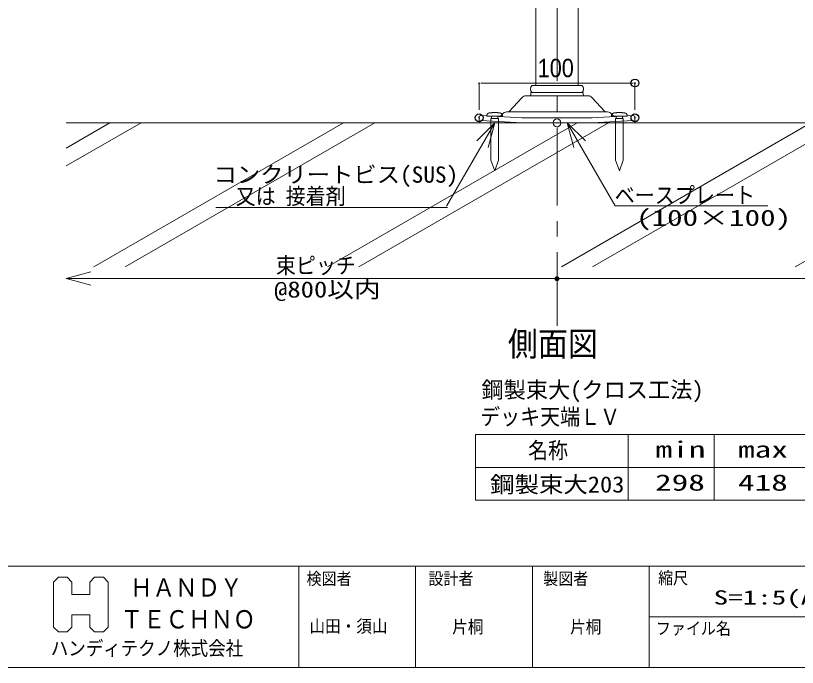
# Model space of a CAD drawing. Units: millimetres, scale not verified. Extents: x -4131 to 4169, y -981 to 998.
# Drawn here: x 3137 to 3639, y -981 to -562 of the extents above; entities that cross this region are included whole.
import ezdxf
from ezdxf.enums import TextEntityAlignment as Align

# ---------------------------------------------------------------- set-up
doc = ezdxf.new("R2010")
doc.units = ezdxf.units.MM
doc.header["$LTSCALE"] = 10
doc.header["$PDMODE"] = 32
doc.header["$PDSIZE"] = 5
doc.linetypes.add('CHAIN1', pattern=[8, 5, -1, 1, -1])
doc.linetypes.add('DASHED1', pattern=[1.8, 1.2, -0.6])
for name, color, linetype, lineweight in [('0-0_図枠', 7, 'Continuous', 9), ('0-2_文字', 4, 'Continuous', 9), ('0-3_寸法', 7, 'Continuous', 9), ('0-4_一般', 4, 'Continuous', 9), ('0-5_ビス', 2, 'Continuous', 9), ('0-6_0', 7, 'Continuous', 9), ('0-C_束', 4, 'Continuous', 9)]:
    doc.layers.add(name, color=color, linetype=linetype, lineweight=lineweight)
doc.layers.add('0-7_DEFPOINTS', color=7, linetype='Continuous')
doc.styles.add('ＭＳ ゴシック', font='')
doc.styles.add('ＭＳ Ｐゴシック', font='')
doc.styles.get('ＭＳ ゴシック').set_extended_font_data('MS Gothic')
doc.styles.get('ＭＳ Ｐゴシック').set_extended_font_data('MS PGothic')

# ---------------------------------------------------------------- blocks, each defined once
blk = doc.blocks.new('グループ-2-1')
at = {"layer": '0-0_図枠', "color": 5}
blk.add_lwpolyline([(32703.5, -6313.7), (32760.9, -6313.7), (32790.9, -6344), (32790.9, -6633.5), (32760.9, -6663.7), (32703.5, -6663.7), (32673.5, -6633.5), (32673.5, -6554.3), (32558.2, -6554.3), (32558.3, -6633.5), (32528.2, -6663.7), (32470.9, -6663.7), (32440.9, -6633.5), (32440.9, -6344), (32470.9, -6313.7), (32528.2, -6313.7), (32558.2, -6344), (32558.2, -6423.2), (32673.5, -6423.2), (32673.5, -6344)], close=True, dxfattribs=at)
at = {"layer": '0-0_図枠', "style": 'ＭＳ ゴシック', "width": 0.9}
for s, height, p in [('ＨＡＮＤＹ', 117.5, (32931.4, -6473.2)), ('ＴＥＣＨＮＯ', 117.5, (32870.7, -6677.2)), ('ハンディテクノ株式会社', 91.42, (32422.6, -6842.3))]:
    blk.add_text(s, height=height, dxfattribs=at).set_placement(p, align=Align.BOTTOM_LEFT)
blk = doc.blocks.new('グループ-17-1')
at = {"layer": '0-3_寸法', "color": 4}
blk.add_line((39661.6, -4395.4), (32521.6, -4395.4), dxfattribs=at)
blk.add_lwpolyline([(32680.4, -4437.9), (32521.6, -4395.4), (32680.4, -4352.8)], dxfattribs=at)
at = {"layer": '0-3_寸法', "color": 4, "style": 'ＭＳ ゴシック'}
for s, width, p in [('束ピッチ', 0.9, (33867.3, -4394.8)), ('@800以内', 1.2, (33855.6, -4548.7))]:
    blk.add_text(s, height=104.5, dxfattribs=dict(at, width=width)).set_placement(p, align=Align.BOTTOM_LEFT)
blk = doc.blocks.new('グループ-27-1')
at = {"layer": '0-4_一般'}
for p, q in [((-20, 149), (-20, 163)), ((20, 163), (20, 149))]:
    blk.add_line(p, q, dxfattribs=at)
for points in [[(-46.1, 178.6), (-46.8, 177.7), (-47.5, 176.8), (-48, 175.8), (-48.5, 174.8), (-49, 173.8), (-49.3, 172.7), (-49.6, 171.7), (-49.8, 170.7), (-49.9, 169.6), (-50, 168.6), (-50, 168), (-50, 167.8), (-50, 167.5), (-50, 167.3), (-50, 167), (-50, 166.8), (-50, 166.6), (-50, 166.3), (-50, 166.1), (-50, 165.8), (-50, 165.6), (-50, 165.3), (-50, 165.1), (-50, 164.9), (-50, 164.6), (-50, 164.4), (-50, 164.1), (-50, 163.9), (-50, 163.7), (-50, 163.4), (-50, 163.2), (-48.8, 163), (-44.1, 163), (-39.4, 163), (-34.7, 163), (-30, 163), (-25.3, 163), (-20.6, 163), (-15.9, 163)], [(-8.5, 186.8), (-10.9, 186.7), (-13.2, 186.6), (-15.6, 186.4), (-17.9, 186.2), (-20.3, 185.9), (-22.6, 185.7), (-25, 185.4), (-25.5, 185.3), (-26, 185.3), (-26.6, 185.2), (-27.1, 185.1), (-27.6, 185.1), (-28.1, 185), (-28.6, 184.9), (-29.2, 184.9), (-29.7, 184.8), (-30.2, 184.7), (-30.7, 184.7), (-31.2, 184.6), (-31.7, 184.5), (-32.3, 184.5), (-32.8, 184.4), (-33.3, 184.3), (-33.8, 184.3), (-34.3, 184.2), (-34.9, 184.1), (-35.4, 184.1), (-35.9, 184), (-36.8, 183.9), (-37.8, 183.7), (-38.8, 183.4), (-39.8, 183), (-40.8, 182.6), (-41.8, 182.1), (-42.7, 181.5), (-43.6, 180.9), (-44.5, 180.2), (-45.3, 179.4), (-46.1, 178.6)], [(-15.9, 163), (-11.2, 163), (-6.5, 163), (-1.8, 163), (2.9, 163), (7.6, 163), (12.4, 163), (17.1, 163), (21.8, 163), (26.5, 163), (31.2, 163), (35.9, 163), (40.6, 163), (45.3, 163), (50, 163), (50, 163)], [(39.5, 183.1), (38.5, 183.5), (37.5, 183.7), (36.5, 183.9), (35.8, 184), (35.3, 184.1), (34.7, 184.2), (34.2, 184.2), (33.7, 184.3), (33.2, 184.4), (32.7, 184.4), (32.1, 184.5), (31.6, 184.6), (31.1, 184.6), (30.6, 184.7), (30.1, 184.8), (29.5, 184.8), (29, 184.9), (28.5, 185), (28, 185), (27.5, 185.1), (26.9, 185.2), (26.4, 185.2), (25.9, 185.3), (25.4, 185.4), (24.4, 185.5), (22.1, 185.8), (19.7, 186), (17.4, 186.2), (15, 186.4), (12.6, 186.6), (10.3, 186.7), (7.9, 186.8), (5.6, 186.9), (3.2, 187), (0.9, 187), (-1.5, 187), (-3.8, 187), (-6.2, 186.9), (-8.5, 186.8)], [(50, 163), (50, 163.2), (50, 163.5), (50, 163.7), (50, 164), (50, 164.2), (50, 164.4), (50, 164.7), (50, 164.9), (50, 165.2), (50, 165.4), (50, 165.6), (50, 165.9), (50, 166.1), (50, 166.4), (50, 166.6), (50, 166.9), (50, 167.1), (50, 167.3), (50, 167.6), (50, 167.8), (50, 168.1), (50, 168.9), (49.9, 169.9), (49.8, 170.9), (49.5, 172), (49.2, 173), (48.9, 174), (48.4, 175.1), (47.9, 176), (47.3, 177), (46.6, 177.9), (45.9, 178.8), (45.1, 179.6), (44.3, 180.4), (43.4, 181.1), (42.5, 181.7), (41.5, 182.2), (40.5, 182.7), (39.5, 183.1)]]:
    blk.add_lwpolyline(points, dxfattribs=at)
blk.add_lwpolyline([(25, 149), (25, -118), (0, -187), (-25, -118), (-25, 149)], close=True, dxfattribs=at)
blk = doc.blocks.new('シンボル-22')
at = {"layer": '0-4_一般'}
blk.add_blockref('グループ-27-1', (0, 0), dxfattribs=at)
blk = doc.blocks.new('グループ-62-1')
at = {"layer": '0-4_一般', "color": 1}
blk.add_point((35671.6, -3395.4), dxfattribs=at)
at = {"layer": '0-5_ビス'}
for p in [(35271.6, -3516.3), (36071.6, -3516.3)]:
    blk.add_blockref('シンボル-22', p, dxfattribs=at)
blk = doc.blocks.new('グループ-209-1')
at = {"layer": '0-C_束'}
for p, q in [((35592.6, -1765.4), (35592.6, -1956.1)), ((35671.6, -1765.4), (35592.6, -1765.4)), ((35671.6, -1765.4), (35750.6, -1765.4)), ((35750.6, -1765.4), (35750.6, -1956.1)), ((35581.6, -1990.8), (35546.7, -2040)), ((35761.7, -1990.8), (35796.6, -2040)), ((35535.6, -3155.4), (35535.6, -2074.7)), ((35807.6, -3155.4), (35807.6, -2074.7)), ((35671.6, -3155.4), (35511.6, -3155.4)), ((35671.6, -3155.4), (35831.6, -3155.4)), ((35503.6, -3216.4), (35503.6, -3201.4)), ((35503.6, -3201.4), (35671.6, -3201.4)), ((35671.6, -3201.4), (35831.6, -3201.4)), ((35839.6, -3201.4), (35671.6, -3201.4)), ((35839.6, -3216.4), (35839.6, -3201.4)), ((35361.6, -3325.4), (35447.1, -3231.8)), ((35671.6, -3221.4), (35470.7, -3221.4)), ((35671.6, -3221.4), (35872.5, -3221.4)), ((35981.6, -3325.4), (35896.1, -3231.8)), ((35171.6, -3353.4), (35171.6, -3395.4)), ((35322, -3337.5), (35307.9, -3355.4)), ((35671.6, -3325.4), (35347.1, -3325.4)), ((35671.6, -3325.4), (35996.1, -3325.4)), ((35896.6, -3363.4), (36156.7, -3348.4)), ((36021.2, -3337.5), (36035.3, -3355.4)), ((36171.6, -3353.4), (36171.6, -3395.4)), ((35671.6, -3395.4), (35171.6, -3395.4)), ((35444.8, -3395.3), (35184.7, -3380.3)), ((35896.6, -3363.4), (35671.6, -3363.4)), ((35671.6, -3395.4), (36171.6, -3395.4)), ((35898.5, -3395.3), (36158.5, -3380.3))]:
    blk.add_line(p, q, dxfattribs=at)
blk.add_lwpolyline([(35671.6, -3363.4), (35446.6, -3363.4), (35186.6, -3348.4)], dxfattribs=at)
for centre, radius, start, end in [((35532.6, -1956.1), 60, 324.6599, 0), ((35810.6, -1956.1), 60, 180, 215.3401), ((35595.6, -2074.7), 60, 144.6598, 180), ((35747.6, -2074.7), 60, 0.0001, 35.3402), ((35533.1, -3178.4), 31.4, 133.0029, 226.9971), ((35810.2, -3178.4), 31.4, 313.0029, 46.9971), ((35470.7, -3253.4), 32, 90, 137.5895), ((35498.6, -3216.4), 5, 270, 0), ((35844.6, -3216.4), 5, 180, 270), ((35872.5, -3253.4), 32, 42.4105, 90), ((35185.3, -3369.6), 21.3, 86.7017, 130.1898), ((35347.1, -3357.4), 32, 90, 141.7098), ((35996.1, -3357.4), 32, 38.2902, 90), ((36157.9, -3369.6), 21.3, 49.8102, 93.2983), ((35185.3, -3401.6), 21.3, 91.8544, 130.1898), ((36157.9, -3401.6), 21.3, 49.8102, 88.1456)]:
    blk.add_arc(centre, radius, start, end, dxfattribs=at)
blk = doc.blocks.new('グループ-210-1')
at = {"layer": '0-C_束'}
for p, q in [((35561.9, -1676.7), (35581.6, -1665.4)), ((35561.9, -1765.4), (35561.9, -1676.7)), ((35761.6, -1665.4), (35581.6, -1665.4)), ((35616.8, -1765.4), (35616.8, -1676.7)), ((35726.5, -1765.4), (35726.5, -1676.7)), ((35781.3, -1676.7), (35761.6, -1665.4)), ((35781.3, -1765.4), (35781.3, -1676.7)), ((35781.3, -1765.4), (35561.9, -1765.4))]:
    blk.add_line(p, q, dxfattribs=at)
blk.add_lwpolyline([(35781.3, -1676.7), (35781.3, -1765.4), (35561.9, -1765.4), (35561.9, -1676.7), (35581.6, -1665.4), (35761.6, -1665.4)], close=True, dxfattribs=at)
for centre, radius, start, end in [((35589.3, -1724.2), 54.9, 60, 120), ((35671.6, -1803.3), 138, 66.5735, 113.4265), ((35753.9, -1724.2), 54.9, 60, 120)]:
    blk.add_arc(centre, radius, start, end, dxfattribs=at)
blk = doc.blocks.new('グループ-211-1')
at = {"layer": '0-C_束'}
for p, q in [((35611.6, -1346.4), (35611.6, -1665.4)), ((35621.6, -1346.4), (35621.6, -1665.4)), ((35721.6, -1346.4), (35721.6, -1665.4)), ((35731.6, -1346.4), (35731.6, -1665.4))]:
    blk.add_line(p, q, dxfattribs=at)
blk = doc.blocks.new('グループ-212-1')
at = {"layer": '0-C_束'}
for p, q in [((35541.6, -1246.4), (35541.6, -1232.9)), ((35801.6, -1246.4), (35541.6, -1246.4)), ((35561.9, -1246.4), (35561.9, -1335)), ((35781.3, -1246.4), (35561.9, -1246.4)), ((35616.8, -1246.4), (35616.8, -1335)), ((35726.5, -1246.4), (35726.5, -1335)), ((35781.3, -1246.4), (35781.3, -1335)), ((35801.6, -1232.9), (35801.6, -1246.4)), ((35561.9, -1335), (35581.6, -1346.4)), ((35761.6, -1346.4), (35581.6, -1346.4)), ((35781.3, -1335), (35761.6, -1346.4))]:
    blk.add_line(p, q, dxfattribs=at)
for centre, radius, start, end in [((35589.3, -1287.5), 54.9, 240, 300), ((35671.6, -1208.4), 138, 246.5735, 293.4265), ((35753.9, -1287.5), 54.9, 240, 300)]:
    blk.add_arc(centre, radius, start, end, dxfattribs=at)
blk = doc.blocks.new('グループ-213-1')
at = {"layer": '0-C_束'}
for p, q in [((35321.6, -1198.4), (35321.6, -1205.4)), ((35325.1, -1198.4), (35321.6, -1198.4)), ((35328.1, -1195.4), (35335.1, -1195.4)), ((35338.1, -1198.4), (35365.1, -1198.4)), ((35368.1, -1195.4), (35375.1, -1195.4)), ((35371.6, -1232.9), (35371.6, -1195.4)), ((35378.1, -1198.4), (35405.1, -1198.4)), ((35408.1, -1195.4), (35415.1, -1195.4)), ((35418.1, -1198.4), (35445.1, -1198.4)), ((35448.1, -1195.4), (35455.1, -1195.4)), ((35458.1, -1198.4), (35485.1, -1198.4)), ((35488.1, -1195.4), (35495.1, -1195.4)), ((35498.1, -1198.4), (35525.1, -1198.4)), ((35528.1, -1195.4), (35535.1, -1195.4)), ((35538.1, -1198.4), (35565.1, -1198.4)), ((35568.1, -1195.4), (35575.1, -1195.4)), ((35578.1, -1198.4), (35605.1, -1198.4)), ((35608.1, -1195.4), (35615.1, -1195.4)), ((35618.1, -1198.4), (35645.1, -1198.4)), ((35648.1, -1195.4), (35655.1, -1195.4)), ((35658.1, -1198.4), (35671.6, -1198.4)), ((35685.1, -1198.4), (35671.6, -1198.4)), ((35695.1, -1195.4), (35688.1, -1195.4)), ((35725.1, -1198.4), (35698.1, -1198.4)), ((35735.1, -1195.4), (35728.1, -1195.4)), ((35765.1, -1198.4), (35738.1, -1198.4)), ((35775.1, -1195.4), (35768.1, -1195.4)), ((35805.1, -1198.4), (35778.1, -1198.4)), ((35815.1, -1195.4), (35808.1, -1195.4)), ((35845.1, -1198.4), (35818.1, -1198.4)), ((35855.1, -1195.4), (35848.1, -1195.4)), ((35885.1, -1198.4), (35858.1, -1198.4)), ((35895.1, -1195.4), (35888.1, -1195.4)), ((35925.1, -1198.4), (35898.1, -1198.4)), ((35935.1, -1195.4), (35928.1, -1195.4)), ((35965.1, -1198.4), (35938.1, -1198.4)), ((35975.1, -1195.4), (35968.1, -1195.4)), ((35971.6, -1232.9), (35971.6, -1195.4)), ((36005.1, -1198.4), (35978.1, -1198.4)), ((36015.1, -1195.4), (36008.1, -1195.4)), ((36018.1, -1198.4), (36021.6, -1198.4)), ((36018.6, -1198.4), (36021.6, -1198.4)), ((36021.6, -1205.4), (36021.6, -1198.4)), ((35321.6, -1205.4), (36021.6, -1205.4)), ((35349.1, -1205.4), (35349.1, -1232.9)), ((35349.1, -1232.9), (35994.1, -1232.9)), ((35994.1, -1205.4), (35994.1, -1232.9))]:
    blk.add_line(p, q, dxfattribs=at)
for centre, start, end in [((35325.1, -1196.9), 270, 0), ((35328.1, -1196.9), 90, 180), ((35335.1, -1196.9), 0, 90), ((35338.1, -1196.9), 180, 270), ((35365.1, -1196.9), 270, 0), ((35368.1, -1196.9), 90, 180), ((35375.1, -1196.9), 0, 90), ((35378.1, -1196.9), 180, 270), ((35405.1, -1196.9), 270, 0), ((35408.1, -1196.9), 90, 180), ((35415.1, -1196.9), 0, 90), ((35418.1, -1196.9), 180, 270), ((35445.1, -1196.9), 270, 0), ((35448.1, -1196.9), 90, 180), ((35455.1, -1196.9), 0, 90), ((35458.1, -1196.9), 180, 270), ((35485.1, -1196.9), 270, 0), ((35488.1, -1196.9), 90, 180), ((35495.1, -1196.9), 0, 90), ((35498.1, -1196.9), 180, 270), ((35525.1, -1196.9), 270, 0), ((35528.1, -1196.9), 90, 180), ((35535.1, -1196.9), 0, 90), ((35538.1, -1196.9), 180, 270), ((35565.1, -1196.9), 270, 0), ((35568.1, -1196.9), 90, 180), ((35575.1, -1196.9), 0, 90), ((35578.1, -1196.9), 180, 270), ((35605.1, -1196.9), 270, 0), ((35608.1, -1196.9), 90, 180), ((35615.1, -1196.9), 0, 90), ((35618.1, -1196.9), 180, 270), ((35645.1, -1196.9), 270, 0), ((35648.1, -1196.9), 90, 180), ((35655.1, -1196.9), 0, 90), ((35658.1, -1196.9), 180, 270), ((35685.1, -1196.9), 270, 0), ((35688.1, -1196.9), 90, 180), ((35695.1, -1196.9), 0, 90), ((35698.1, -1196.9), 180, 270), ((35725.1, -1196.9), 270, 0), ((35728.1, -1196.9), 90, 180), ((35735.1, -1196.9), 0, 90), ((35738.1, -1196.9), 180, 270), ((35765.1, -1196.9), 270, 0), ((35768.1, -1196.9), 90, 180), ((35775.1, -1196.9), 0, 90), ((35778.1, -1196.9), 180, 270), ((35805.1, -1196.9), 270, 0), ((35808.1, -1196.9), 90, 180), ((35815.1, -1196.9), 0, 90), ((35818.1, -1196.9), 180, 270), ((35845.1, -1196.9), 270, 0), ((35848.1, -1196.9), 90, 180), ((35855.1, -1196.9), 0, 90), ((35858.1, -1196.9), 180, 270), ((35885.1, -1196.9), 270, 0), ((35888.1, -1196.9), 90, 180), ((35895.1, -1196.9), 0, 90), ((35898.1, -1196.9), 180, 270), ((35925.1, -1196.9), 270, 0), ((35928.1, -1196.9), 90, 180), ((35935.1, -1196.9), 0, 90), ((35938.1, -1196.9), 180, 270), ((35965.1, -1196.9), 270, 0), ((35968.1, -1196.9), 90, 180), ((35975.1, -1196.9), 0, 90), ((35978.1, -1196.9), 180, 270), ((36005.1, -1196.9), 270, 0), ((36008.1, -1196.9), 90, 180), ((36015.1, -1196.9), 0, 90), ((36018.1, -1196.9), 180, 270)]:
    blk.add_arc(centre, 1.5, start, end, dxfattribs=at)
blk = doc.blocks.new('グループ-214-1')
at = {"layer": '0-C_束', "color": 2, "linetype": 'DASHED1'}
for p, q in [((35605.6, -1195.4), (35605.6, -1203.9)), ((35613.1, -1211.4), (35613.1, -1195.4)), ((35604.1, -1205.4), (35345.6, -1205.4)), ((35349.1, -1221.4), (35603.1, -1221.4))]:
    blk.add_line(p, q, dxfattribs=at)
at = {"layer": '0-C_束'}
for p, q in [((35321.6, -1229.4), (35321.6, -1305.4)), ((35337.6, -1305.4), (35337.6, -1229.4)), ((35321.6, -1305.4), (35337.6, -1305.4))]:
    blk.add_line(p, q, dxfattribs=at)
at = {"layer": '0-C_束', "color": 2, "linetype": 'DASHED1'}
for centre, radius in [((35604.1, -1203.9), 1.5), ((35603.1, -1211.4), 10)]:
    blk.add_arc(centre, radius, 270, 0, dxfattribs=at)
at = {"layer": '0-C_束'}
for radius in [24, 8]:
    blk.add_arc((35345.6, -1229.4), radius, 90, 180, dxfattribs=at)
blk = doc.blocks.new('グループ-215-1')
at = {"layer": '0-C_束', "color": 2, "linetype": 'DASHED1'}
for p, q in [((35730.1, -1211.4), (35730.1, -1195.4)), ((35737.6, -1195.4), (35737.6, -1203.9)), ((35739.1, -1205.4), (35997.6, -1205.4)), ((35994.1, -1221.4), (35740.1, -1221.4))]:
    blk.add_line(p, q, dxfattribs=at)
at = {"layer": '0-C_束'}
for p, q in [((36005.6, -1305.4), (36005.6, -1229.4)), ((36021.6, -1229.4), (36021.6, -1305.4)), ((36021.6, -1305.4), (36005.6, -1305.4))]:
    blk.add_line(p, q, dxfattribs=at)
at = {"layer": '0-C_束', "color": 2, "linetype": 'DASHED1'}
for centre, radius in [((35739.1, -1203.9), 1.5), ((35740.1, -1211.4), 10)]:
    blk.add_arc(centre, radius, 180, 270, dxfattribs=at)
at = {"layer": '0-C_束'}
for radius in [24, 8]:
    blk.add_arc((35997.6, -1229.4), radius, 360, 90, dxfattribs=at)
blk = doc.blocks.new('グループ-216-1')
at = {"layer": '0-C_束'}
blk.add_line((35345.6, -1221.4), (35349.1, -1221.4), dxfattribs=at)
for name in ['グループ-213-1', 'グループ-214-1', 'グループ-215-1', 'グループ-212-1', 'グループ-211-1', 'グループ-210-1', 'グループ-209-1']:
    blk.add_blockref(name, (0, 0), dxfattribs=at)
blk = doc.blocks.new('_DOT')
at = {"layer": '0-6_0'}
for p, q in [((-5, 0), (-10, 0)), ((-2.5, 0), (2.5, 0))]:
    blk.add_line(p, q, dxfattribs=at)

msp = doc.modelspace()

# ---------------------------------------------------------------- hatches: boundary and pattern name
at = {"layer": '0-3_寸法'}
msp.add_hatch(color=256, dxfattribs=at).paths.add_polyline_path([(3486.11, -731.14, 1), (3483.52, -731.14, 1)])

# ---------------------------------------------------------------- linework, layer by layer
at = {"layer": '0-0_図枠'}
for p, q in [((3319.05, -915.79), (3319.05, -980.79)), ((3394.05, -915.79), (3394.05, -980.79)), ((3469.05, -915.79), (3469.05, -980.79)), ((3544.05, -915.79), (3544.05, -980.79)), ((3544.05, -948.29), (3819.05, -948.29))]:
    msp.add_line(p, q, dxfattribs=at)
at = {"layer": '0-0_図枠', "color": 5}
for points in [[(2169.05, 384.21), (4169.05, 384.21), (4169.05, -915.79), (2169.05, -915.79)], [(2169.05, -915.79), (4169.05, -915.79), (4169.05, -980.79), (2169.05, -980.79)]]:
    msp.add_lwpolyline(points, close=True, dxfattribs=at)
at = {"layer": '0-2_文字'}
for p, q in [((3413.93, -684.73), (3444.87, -631.14)), ((3522.15, -684.36), (3491.42, -631.14)), ((3414.45, -685.52), (3265.76, -685.52)), ((3522.15, -684.36), (3620.13, -684.36)), ((3585.65, -831.36), (3585.65, -873.36))]:
    msp.add_line(p, q, dxfattribs=at)
at = {"layer": '0-2_文字', "color": 3}
for p, q in [((3432.42, -831.36), (3432.42, -873.36)), ((3432.42, -831.36), (4056.58, -831.36)), ((3530.58, -831.36), (3530.58, -873.36)), ((3432.42, -852.36), (4056.58, -852.36)), ((3432.42, -873.36), (4056.58, -873.36))]:
    msp.add_line(p, q, dxfattribs=at)
at = {"layer": '0-2_文字'}
for points in [[(3433.25, -642.76), (3444.87, -631.14), (3440.62, -647.01)], [(3495.68, -647.01), (3491.42, -631.14), (3503.04, -642.76)]]:
    msp.add_lwpolyline(points, dxfattribs=at)
at = {"layer": '0-3_寸法'}
for p, q in [((3434.81, -622.88), (3434.81, -605.59)), ((3437.32, -605.59), (3532.31, -605.59)), ((3534.81, -622.88), (3534.81, -605.59))]:
    msp.add_line(p, q, dxfattribs=at)
msp.add_circle((3484.81, -731.14), 1.29, dxfattribs=at)
at = {"layer": '0-4_一般', "linetype": 'CHAIN1'}
msp.add_line((3484.81, -394.19), (3484.81, -761.55), dxfattribs=at)
at = {"layer": '0-4_一般'}
for p, q in [((3197.81, -631.14), (3169.81, -647.3)), ((3217.81, -631.14), (3169.81, -658.85)), ((3347.81, -631.14), (3187.6, -723.64)), ((3367.81, -631.14), (3207.6, -723.64)), ((3497.81, -631.14), (3337.6, -723.64)), ((3517.81, -631.14), (3357.6, -723.64)), ((3647.81, -631.14), (3487.6, -723.64)), ((3667.81, -631.14), (3507.6, -723.64)), ((3797.81, -631.14), (3637.6, -723.64))]:
    msp.add_line(p, q, dxfattribs=at)
at = {"layer": '0-4_一般', "color": 3}
msp.add_line((3169.81, -631.14), (3883.81, -631.14), dxfattribs=at)
at = {"layer": '0-7_DEFPOINTS'}
for p in [(3534.81, -605.59), (3434.81, -627.88), (3534.81, -627.88)]:
    msp.add_point(p, dxfattribs=at)

# ---------------------------------------------------------------- block references
at = {"layer": '0-0_図枠', "xscale": 0.1, "yscale": 0.1}
msp.add_blockref('グループ-2-1', (-82.35, -291.6), dxfattribs=at)
at = {"layer": '0-3_寸法', "xscale": 0.2503723, "yscale": 0.2503723, "rotation": 180}
msp.add_blockref('_DOT', (3434.81, -605.59), dxfattribs=at)
at = {"layer": '0-3_寸法'}
for name, p, xscale, yscale in [('_DOT', (3534.81, -605.59), 0.2503723, 0.2503723), ('グループ-17-1', (-82.35, -291.6), 0.1, 0.1)]:
    msp.add_blockref(name, p, dxfattribs=dict(at, xscale=xscale, yscale=yscale))
at = {"layer": '0-5_ビス', "xscale": 0.1, "yscale": 0.1}
msp.add_blockref('グループ-62-1', (-82.35, -291.6), dxfattribs=at)
at = {"layer": '0-C_束', "xscale": 0.1, "yscale": 0.1}
msp.add_blockref('グループ-216-1', (-82.35, -291.6), dxfattribs=at)

# ---------------------------------------------------------------- texts
at = {"layer": '0-0_図枠', "color": 1, "style": 'ＭＳ ゴシック', "width": 0.9}
for s, p in [('検図者', (3324.04, -930.12)), ('設計者', (3402.3, -930.08)), ('製図者', (3475.94, -930.08)), ('縮尺', (3549.68, -929.71)), ('ファイル名', (3548.27, -962.04))]:
    msp.add_text(s, height=7.845, dxfattribs=at).set_placement(p, align=Align.BOTTOM_LEFT)
at = {"layer": '0-0_図枠', "style": 'ＭＳ ゴシック'}
for s, height, width, p in [('S=1:5(A3)', 9.142, 1.5, (3585.31, -943.21)), ('山田・須山', 8.167, 0.9, (3325.88, -960.91)), ('片桐', 8.167, 0.9, (3417.53, -961.3)), ('片桐', 8.167, 0.9, (3493.22, -961.3))]:
    msp.add_text(s, height=height, dxfattribs=dict(at, width=width)).set_placement(p, align=Align.BOTTOM_LEFT)
at = {"layer": '0-2_文字', "style": 'ＭＳ ゴシック'}
for s, height, width, p in [('コンクリートビス(SUS)', 10.45, 1.05, (3264.32, -672.72)), ('\u3000又は 接着剤', 10.45, 0.9, (3265.76, -686.61)), ('ベースプレート', 10.48, 0.9, (3521.84, -686)), ('(100×100)', 10.45, 1.4, (3535.55, -700.47)), ('側面図', 15.69, 0.9, (3453.25, -785.63))]:
    msp.add_text(s, height=height, dxfattribs=dict(at, width=width)).set_placement(p, align=Align.BOTTOM_LEFT)
at = {"layer": '0-2_文字', "color": 3, "style": 'ＭＳ ゴシック'}
msp.add_text('鋼製束大(クロス工法)', height=10.45, dxfattribs=at).set_placement((3436.31, -810.92), align=Align.BOTTOM_LEFT)
for s, width, p in [('デッキ天端ＬＶ', 0.9, (3435.49, -828.19)), ('名称', 0.9, (3466.24, -849.78)), ('min', 1.5, (3548.02, -849.23)), ('max', 1.5, (3601.03, -849.23)), ('鋼製束大203', 1.1, (3441.86, -871.68)), ('298', 1.5, (3547.74, -870.48)), ('418', 1.5, (3600.95, -870.48))]:
    msp.add_text(s, height=10.45, dxfattribs=dict(at, width=width)).set_placement(p, align=Align.BOTTOM_LEFT)
at = {"layer": '0-3_寸法', "style": 'ＭＳ Ｐゴシック', "width": 0.9}
msp.add_text('100', height=11.8, dxfattribs=at).set_placement((3472.41, -605.36), align=Align.BOTTOM_LEFT)

doc.saveas('drawing.dxf')
